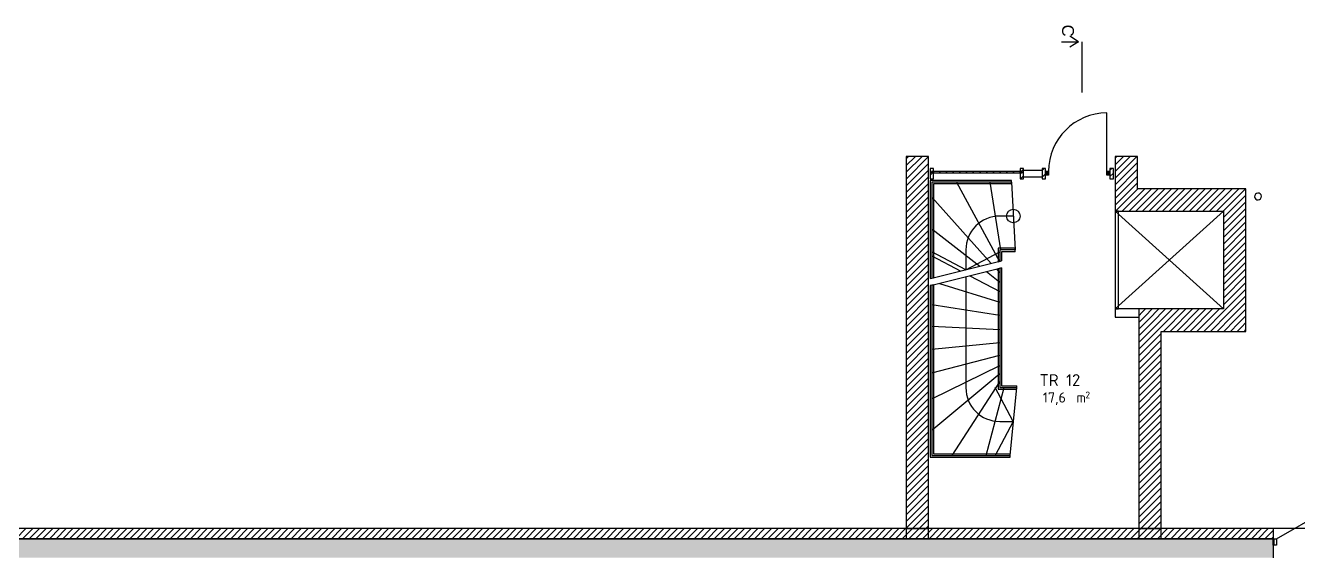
# Model space of a CAD drawing. Header units: metres. Extents: x -0.2 to 76.9, y -5.1 to 21.1.
# Drawn here: x 46.11 to 64.88, y 13.31 to 21.07 of the extents above; entities that cross this region are included whole.
import ezdxf
from ezdxf.enums import TextEntityAlignment as Align

# ---------------------------------------------------------------- set-up
doc = ezdxf.new("R2010")
doc.units = ezdxf.units.M
doc.linetypes.add('A_PSTRECK_2', pattern=[3.8, 2.2, -0.7, 0.2, -0.7])
for name, color, linetype in [('A--------JA', 3, 'A_PSTRECK_2'), ('A-01SC-----', 7, 'Continuous'), ('A-01SH-----', 1, 'Continuous'), ('A-01SZ-----', 1, 'Continuous'), ('A-27B------', 7, 'Continuous'), ('A-42-------', 1, 'Continuous'), ('A-45B------', 1, 'Continuous'), ('A-A-OVA----', 4, 'Continuous')]:
    doc.layers.add(name, color=color, linetype=linetype)
doc.layers.add('A-27---MH1-', color=8, linetype='Continuous', lineweight=0)
doc.layers.add('A-A-RUA----', color=3, linetype='Continuous', lineweight=0)
doc.styles.add('GENERATED_STYLE_1', font='arial.ttf')
doc.styles.add('ISO', font='isocpeur.ttf')
pattern_1 = [(45, (0, 0), (-0.049497474, 0.049497474), [])]

# ---------------------------------------------------------------- blocks, each defined once
blk = doc.blocks.new('TR 12_008_34', base_point=(61463, 15713))
at = {"layer": 'A-A-RUA----', "style": 'ISO'}
for tag, height, p in [('ROOM_NAME', 175, (61061, 15928)), ('bFrame', 150, (61111, 15659)), ('DUMMY_377', 150, (61510, 15659)), ('DUMMY_378', 100, (61739, 15671))]:
    blk.add_attdef(tag, text='', height=height, dxfattribs=at).set_placement(p, align=Align.TOP_LEFT)

msp = doc.modelspace()

# ---------------------------------------------------------------- hatches: boundary and pattern name
at = {"layer": 'A-01SC-----', "linetype": 'Continuous'}
h = msp.add_hatch(dxfattribs=at)
h.set_pattern_fill('BRANDSÄKRARE', color=256, scale=0.001, style=0, pattern_type=2)
h.set_pattern_definition(pattern_1)
h.paths.add_polyline_path([(59.426, 13.652), (59.426, 19.139), (59.096, 19.139), (59.096, 13.652)])
h = msp.add_hatch(dxfattribs=at)
h.set_pattern_fill('BRANDSÄKRARE', color=256, scale=0.001, style=0, pattern_type=2)
h.set_pattern_definition(pattern_1)
h.paths.add_polyline_path([(62.506, 18.659), (62.506, 19.139), (62.176, 19.139), (62.176, 18.329)])
h = msp.add_hatch(dxfattribs=at)
h.set_pattern_fill('BRANDSÄKRARE', color=256, scale=0.001, style=0, pattern_type=2)
h.set_pattern_definition(pattern_1)
h.paths.add_polyline_path([(62.176, 18.329), (63.776, 18.329), (64.106, 18.659), (62.506, 18.659)])
h = msp.add_hatch(dxfattribs=at)
h.set_pattern_fill('BRANDSÄKRARE', color=256, scale=0.001, style=0, pattern_type=2)
h.set_pattern_definition(pattern_1)
h.paths.add_polyline_path([(63.776, 18.329), (63.776, 16.889), (64.106, 16.559), (64.106, 18.659)])
h = msp.add_hatch(dxfattribs=at)
h.set_pattern_fill('BRANDSÄKRARE', color=256, scale=0.001, style=0, pattern_type=2)
h.set_pattern_definition(pattern_1)
h.paths.add_polyline_path([(62.526, 16.889), (62.526, 13.652), (62.856, 13.652), (62.856, 16.559)])
h = msp.add_hatch(dxfattribs=at)
h.set_pattern_fill('BRANDSÄKRARE', color=256, scale=0.001, style=0, pattern_type=2)
h.set_pattern_definition(pattern_1)
h.paths.add_polyline_path([(63.776, 16.889), (62.526, 16.889), (62.856, 16.559), (64.106, 16.559)])
h = msp.add_hatch(dxfattribs=at)
h.set_pattern_fill('BRANDSÄKRARE', color=256, scale=0.001, style=0, pattern_type=2)
h.set_pattern_definition(pattern_1)
h.paths.add_polyline_path([(38.299, 13.65), (38.299, 13.5), (64.506, 13.5), (64.506, 13.65)])
h = msp.add_hatch(dxfattribs=at)
h.set_pattern_fill('BETONG__STD_', color=256, scale=0.001, style=0, pattern_type=2)
h.set_pattern_definition([(180, (0, 0), (0, 0.2598076), [0.025, -0.125]), (180, (-0.075, -0.1299), (0, 0.2598076), [0.025, -0.125]), (240, (0, 0), (-0.225, 0.1299038), [0.025, -0.125]), (240, (-0.15, 2e-17), (-0.225, 0.1299038), [0.025, -0.125]), (300, (-0.025, 3e-18), (0.225, 0.1299038), [0.025, -0.125]), (300, (-0.175, 2e-17), (0.225, 0.1299038), [0.025, -0.125]), (180, (-3e-18, -0.025), (0, 0.05), [0, -0.05, 0, -0.075]), (225, (-0.025, -0.025), (-0.03535534, 0.03535534), [0, -0.0375, 0, -0.0625])])
h.paths.add_polyline_path([(10.222, 13.5), (10.222, 13.405), (10.222, 13.22), (64.506, 13.22), (64.506, 13.405), (64.506, 13.5)])
at = {"layer": 'A-01SZ-----', "linetype": 'Continuous'}
h = msp.add_hatch(dxfattribs=at)
h.set_pattern_fill('BRANDSÄKRARE', color=256, scale=0.001, style=0, pattern_type=2)
h.set_pattern_definition(pattern_1)
h.paths.add_polyline_path([(59.451, 18.959), (59.451, 18.809), (59.501, 18.809), (59.501, 18.959)])
h = msp.add_hatch(dxfattribs=at)
h.set_pattern_fill('BRANDSÄKRARE', color=256, scale=0.001, style=0, pattern_type=2)
h.set_pattern_definition(pattern_1)
h.paths.add_polyline_path([(60.776, 18.959), (60.776, 18.809), (60.826, 18.809), (60.826, 18.959)])
h = msp.add_hatch(dxfattribs=at)
h.set_pattern_fill('BRANDSÄKRARE', color=256, scale=0.001, style=0, pattern_type=2)
h.set_pattern_definition(pattern_1)
h.paths.add_polyline_path([(61.101, 18.959), (61.101, 18.809), (61.151, 18.809), (61.151, 18.959)])
h = msp.add_hatch(dxfattribs=at)
h.set_pattern_fill('BRANDSÄKRARE', color=256, scale=0.001, style=0, pattern_type=2)
h.set_pattern_definition(pattern_1)
h.paths.add_polyline_path([(62.101, 18.959), (62.101, 18.809), (62.151, 18.809), (62.151, 18.959)])
h = msp.add_hatch(dxfattribs=at)
h.set_pattern_fill('BRANDSÄKRARE', color=256, scale=0.001, style=0, pattern_type=2)
h.set_pattern_definition(pattern_1)
h.paths.add_polyline_path([(60.806, 18.914), (59.471, 18.914), (59.471, 18.894), (60.806, 18.894)])
at = {"layer": 'A-42-------', "linetype": 'Continuous'}
for points in [[(61.151, 18.919), (61.196, 18.919), (61.196, 18.864), (61.151, 18.864)], [(62.101, 18.864), (62.056, 18.864), (62.056, 18.919), (62.101, 18.919)]]:
    msp.add_hatch(color=256, dxfattribs=at).paths.add_polyline_path(points)
h = msp.add_hatch(dxfattribs=at)
h.set_pattern_fill('FALSAD_PLÅT__LIGGANDE_600', color=256, scale=0.001, style=0, pattern_type=2)
h.set_pattern_definition([(0, (0, 0), (0, 0.6), [])])
h.paths.add_polyline_path([(64.506, 13.405), (64.558, 13.405), (64.558, 13.5), (64.506, 13.5)])

# ---------------------------------------------------------------- linework, layer by layer
at = {"layer": 'A--------JA'}
for p, q in [((61.635, 20.83), (61.51, 20.914)), ((61.385, 20.83), (61.635, 20.83)), ((61.635, 20.83), (61.51, 20.747)), ((61.685, 20.83), (61.685, 20.08))]:
    msp.add_line(p, q, dxfattribs=at)
at = {"layer": 'A-01SC-----'}
for p, q in [((64.506, 13.5), (64.506, 13.405)), ((64.506, 13.405), (64.506, 13.22))]:
    msp.add_line(p, q, dxfattribs=at)
at = {"layer": 'A-01SC-----', "flags": 128}
for points in [[(59.426, 19.139), (59.096, 19.139)], [(59.096, 19.139), (59.096, 14.68)], [(59.426, 19.139), (59.096, 19.139)], [(59.096, 19.139), (59.096, 13.652)], [(59.426, 14.68), (59.426, 19.139)], [(59.426, 13.652), (59.426, 19.139)], [(62.506, 19.139), (62.176, 19.139)], [(62.176, 19.139), (62.176, 18.329)], [(62.176, 19.139), (62.176, 18.329)], [(62.506, 19.139), (62.176, 19.139)], [(62.506, 18.659), (62.506, 19.139)], [(62.506, 18.659), (62.506, 19.139)], [(64.106, 18.659), (62.506, 18.659)], [(64.106, 18.659), (62.506, 18.659)], [(64.106, 16.559), (64.106, 18.659)], [(64.106, 16.559), (64.106, 18.659)], [(62.176, 18.329), (63.776, 18.329)], [(62.176, 18.329), (63.776, 18.329)], [(63.776, 18.329), (63.776, 16.889)], [(63.776, 18.329), (63.776, 16.889)], [(62.526, 16.889), (62.176, 16.889)], [(62.176, 16.889), (62.176, 16.769)], [(62.176, 16.769), (62.526, 16.769)], [(62.526, 16.89), (62.526, 16.889)], [(62.856, 16.89), (62.526, 16.89)], [(62.526, 16.889), (62.526, 13.652)], [(63.776, 16.889), (62.526, 16.889)], [(62.526, 16.769), (62.526, 13.501)], [(62.856, 16.889), (62.856, 16.89)], [(63.776, 16.889), (62.856, 16.889)], [(62.856, 13.501), (62.856, 16.559)], [(62.856, 13.652), (62.856, 16.559)], [(62.856, 16.559), (64.106, 16.559)], [(62.856, 16.559), (64.106, 16.559)], [(59.096, 14.68), (59.096, 13.501)], [(59.426, 13.501), (59.426, 14.68)], [(64.506, 13.65), (38.299, 13.65)], [(59.096, 13.652), (59.426, 13.652)], [(62.526, 13.652), (62.856, 13.652)], [(64.506, 13.5), (10.222, 13.5)], [(10.222, 13.5), (64.506, 13.5)], [(59.096, 13.501), (59.426, 13.501)], [(62.526, 13.501), (62.856, 13.501)]]:
    msp.add_lwpolyline(points, dxfattribs=at)
at = {"layer": 'A-01SH-----'}
for p, q in [((60.65, 18.784), (59.451, 18.784)), ((59.451, 18.784), (59.451, 17.336)), ((60.65, 18.734), (60.65, 18.784)), ((60.65, 18.759), (59.476, 18.759)), ((59.476, 18.759), (59.476, 17.342)), ((59.501, 18.734), (59.501, 17.349)), ((60.65, 18.734), (59.501, 18.734)), ((59.837, 18.759), (60.472, 17.591)), ((59.837, 18.759), (60.472, 17.591)), ((60.33, 18.759), (60.488, 17.759)), ((60.33, 18.759), (60.488, 17.759)), ((60.65, 18.759), (60.702, 17.759)), ((60.65, 18.759), (60.702, 17.759)), ((60.65, 18.759), (60.702, 17.759)), ((59.476, 18.536), (60.351, 17.561)), ((59.476, 18.536), (60.351, 17.561)), ((60.676, 18.259), (60.476, 18.259)), ((59.476, 18.071), (60.18, 17.518)), ((59.476, 18.071), (60.18, 17.518)), ((59.976, 17.467), (59.476, 17.734)), ((59.476, 17.673), (59.904, 17.449)), ((59.476, 17.673), (59.904, 17.449)), ((59.976, 17.759), (59.976, 17.467)), ((59.976, 17.467), (60.476, 17.734)), ((60.676, 17.784), (60.451, 17.784)), ((60.451, 17.784), (60.451, 17.586)), ((60.702, 17.759), (60.476, 17.759)), ((60.476, 17.759), (60.476, 17.592)), ((60.501, 17.734), (60.501, 17.599)), ((60.676, 17.734), (60.501, 17.734)), ((60.702, 17.784), (60.676, 17.784)), ((60.702, 17.734), (60.676, 17.734)), ((60.702, 17.734), (60.702, 17.784)), ((59.476, 17.342), (60.476, 17.592)), ((59.476, 17.239), (60.476, 17.489)), ((60.426, 17.477), (60.476, 17.421)), ((60.426, 17.477), (60.476, 17.421)), ((60.451, 17.586), (60.501, 17.599)), ((60.501, 17.495), (60.451, 17.483)), ((60.451, 17.483), (60.451, 15.705)), ((60.476, 17.489), (60.476, 15.73)), ((60.501, 17.495), (60.501, 15.755)), ((59.451, 17.336), (59.501, 17.349)), ((59.587, 17.267), (60.476, 16.988)), ((59.587, 17.267), (60.476, 16.988)), ((59.976, 17.364), (59.976, 15.73)), ((60.037, 17.379), (60.476, 17.149)), ((60.037, 17.379), (60.476, 17.149)), ((60.279, 17.44), (60.476, 17.285)), ((60.279, 17.44), (60.476, 17.285)), ((59.501, 17.245), (59.451, 17.233)), ((59.451, 17.233), (59.451, 14.705)), ((59.476, 17.239), (59.476, 14.73)), ((59.501, 17.245), (59.501, 14.755)), ((59.476, 16.956), (60.476, 16.799)), ((59.476, 16.956), (60.476, 16.799)), ((59.476, 16.637), (60.476, 16.585)), ((59.476, 16.637), (60.476, 16.585)), ((59.476, 16.295), (60.476, 16.394)), ((59.476, 16.295), (60.476, 16.394)), ((59.476, 15.946), (60.476, 16.21)), ((59.476, 15.946), (60.476, 16.21)), ((59.476, 15.565), (60.476, 16.057)), ((59.476, 15.565), (60.476, 16.057)), ((59.476, 15.104), (60.476, 15.937)), ((59.476, 15.104), (60.476, 15.937)), ((59.776, 14.73), (60.476, 15.817)), ((59.776, 14.73), (60.476, 15.817)), ((60.276, 14.73), (60.541, 15.73)), ((60.276, 14.73), (60.541, 15.73)), ((60.676, 15.23), (60.41, 15.73)), ((60.451, 15.705), (60.676, 15.705)), ((60.476, 15.73), (60.726, 15.73)), ((60.501, 15.755), (60.676, 15.755)), ((60.627, 14.73), (60.726, 15.73)), ((60.627, 14.73), (60.726, 15.73)), ((60.676, 15.755), (60.726, 15.755)), ((60.676, 15.705), (60.726, 15.705)), ((60.726, 15.705), (60.726, 15.755)), ((60.676, 15.23), (60.41, 14.73)), ((60.476, 15.23), (60.676, 15.23)), ((59.451, 14.705), (60.627, 14.705)), ((59.476, 14.73), (60.627, 14.73)), ((59.501, 14.755), (60.627, 14.755)), ((60.627, 14.705), (60.627, 14.755))]:
    msp.add_line(p, q, dxfattribs=at)
msp.add_circle((60.676, 18.259), 0.1, dxfattribs=at)
for centre, start, end in [((60.476, 17.759), 90, 180), ((60.476, 15.73), 180, 270)]:
    msp.add_arc(centre, 0.5, start, end, dxfattribs=at)
at = {"layer": 'A-01SZ-----'}
for p, q in [((59.451, 18.959), (59.451, 18.809)), ((59.501, 18.959), (59.451, 18.959)), ((59.501, 18.809), (59.501, 18.959)), ((60.776, 18.959), (60.776, 18.809)), ((60.826, 18.959), (60.776, 18.959)), ((60.826, 18.809), (60.826, 18.959)), ((61.101, 18.959), (61.101, 18.809)), ((61.151, 18.959), (61.101, 18.959)), ((61.151, 18.809), (61.151, 18.959)), ((62.101, 18.959), (62.101, 18.809)), ((62.151, 18.959), (62.101, 18.959)), ((62.151, 18.809), (62.151, 18.959)), ((59.451, 18.809), (59.501, 18.809)), ((60.806, 18.914), (59.471, 18.914)), ((59.471, 18.914), (59.471, 18.894)), ((59.471, 18.894), (60.806, 18.894)), ((60.776, 18.809), (60.826, 18.809)), ((60.806, 18.894), (60.806, 18.914)), ((60.826, 18.934), (61.101, 18.934)), ((61.101, 18.834), (60.826, 18.834)), ((61.101, 18.809), (61.151, 18.809)), ((62.101, 18.809), (62.151, 18.809))]:
    msp.add_line(p, q, dxfattribs=at)
at = {"layer": 'A-27---MH1-'}
for p, q in [((62.176, 16.89), (63.776, 18.33)), ((62.176, 18.33), (63.776, 16.89))]:
    msp.add_line(p, q, dxfattribs=at)
at = {"layer": 'A-27B------', "flags": 128}
for points in [[(62.176, 18.331), (62.176, 16.891)], [(62.226, 18.331), (62.176, 18.331)], [(62.176, 18.329), (62.176, 16.889)], [(62.226, 18.329), (62.176, 18.329)], [(62.226, 16.891), (62.226, 18.331)], [(62.226, 16.889), (62.226, 18.329)], [(62.176, 16.891), (62.226, 16.891)], [(62.176, 16.889), (62.226, 16.889)]]:
    msp.add_lwpolyline(points, dxfattribs=at)
at = {"layer": 'A-42-------'}
for p, q in [((62.056, 18.919), (62.056, 19.779)), ((61.151, 18.864), (61.151, 18.919)), ((61.151, 18.919), (61.196, 18.919)), ((61.196, 18.864), (61.151, 18.864)), ((61.196, 18.919), (61.196, 18.864)), ((62.056, 18.919), (62.101, 18.919)), ((62.056, 18.864), (62.056, 18.919)), ((62.101, 18.864), (62.056, 18.864)), ((62.101, 18.919), (62.101, 18.864)), ((64.558, 13.5), (65.256, 13.903)), ((64.506, 13.65), (64.506, 13.5)), ((65.416, 13.65), (64.506, 13.65)), ((64.506, 13.405), (64.506, 13.5)), ((64.506, 13.5), (64.558, 13.5)), ((64.506, 13.5), (64.506, 13.405)), ((64.558, 13.405), (64.506, 13.405)), ((64.516, 13.5), (64.516, 13.405)), ((64.558, 13.5), (64.558, 13.405))]:
    msp.add_line(p, q, dxfattribs=at)
msp.add_arc((62.056, 18.919), 0.86, 90, 180, dxfattribs=at)
at = {"layer": 'A-45B------'}
for start, end in [(341.2587, 161.2587), (341.2587, 161.2587), (161.2587, 341.2587), (161.2587, 341.2587)]:
    msp.add_arc((64.283, 18.548), 0.05, start, end, dxfattribs=at)

# ---------------------------------------------------------------- block references
at = {"layer": 'A-A-OVA----'}
ref = msp.add_blockref('TR 12_008_34', (61.463, 15.713), dxfattribs=dict(at, xscale=0.001, yscale=0.001, zscale=0.001))
ref.add_attrib('ROOM_NAME', 'TR 12', dxfattribs={"layer": 'A-A-RUA----', "color": 7, "height": 0.175, "style": 'ISO'}).set_placement((61.061, 15.928), align=Align.TOP_LEFT)
ref.add_attrib('bFrame', '17,6', dxfattribs={"layer": 'A-A-RUA----', "color": 7, "height": 0.15, "style": 'ISO'}).set_placement((61.111, 15.659), align=Align.TOP_LEFT)
ref.add_attrib('DUMMY_377', ' m', dxfattribs={"layer": 'A-A-RUA----', "color": 7, "height": 0.15, "style": 'ISO'}).set_placement((61.51, 15.659), align=Align.TOP_LEFT)
ref.add_attrib('DUMMY_378', '2', dxfattribs={"layer": 'A-A-RUA----', "color": 7, "height": 0.1, "style": 'ISO'}).set_placement((61.739, 15.671), align=Align.TOP_LEFT)

# ---------------------------------------------------------------- texts
at = {"layer": 'A--------JA', "insert": (61.392, 20.905), "char_height": 0.175, "attachment_point": 9, "rotation": 270, "style": 'GENERATED_STYLE_1'}
msp.add_mtext('\\A1;{\\pt0;\\fArial CYR|b0|i0|c204|p34;C\\fArial CYR|b0|i0|c204|p34;\\fArial CYR|b0|i0|c204|p34;}', dxfattribs=at)

doc.saveas('drawing.dxf')
